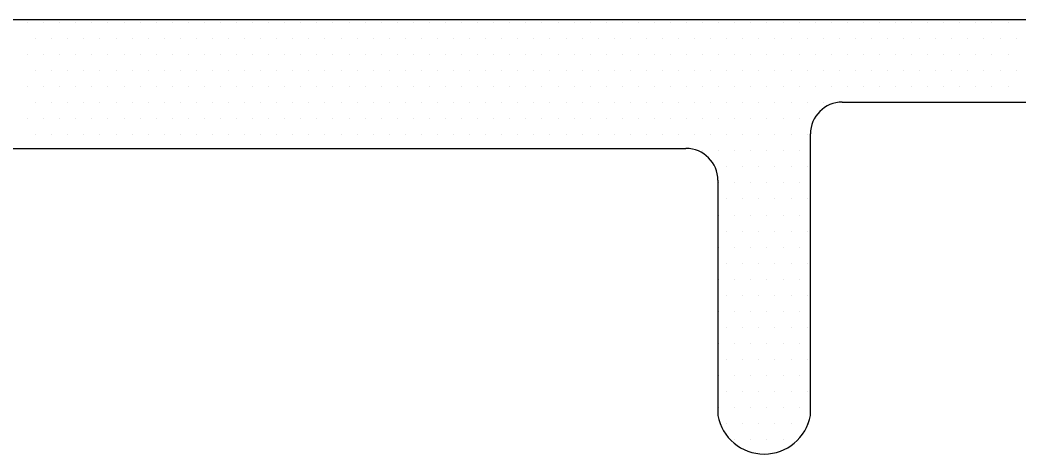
# Model space of a CAD drawing. Header units: inches. Extents: x 3.8 to 36.3, y 0.9 to 43.6.
# Drawn here: x 26.976 to 27.947, y 19.271 to 19.693 of the extents above; entities that cross this region are included whole.
import ezdxf

# ---------------------------------------------------------------- set-up
doc = ezdxf.new("R2010")
doc.units = ezdxf.units.IN
doc.header["$MEASUREMENT"] = 0
doc.layers.add('R-SWTS-DET1', color=1, linetype='Continuous')
doc.layers.add('R-SWTS-PAT1', color=5, linetype='Continuous')

msp = doc.modelspace()

# ---------------------------------------------------------------- linework, layer by layer
at = {"layer": 'R-SWTS-DET1', "lineweight": 30}
for p, q in [((28.32702, 19.69307), (26.35706, 19.69307)), ((27.77505, 19.61314), (28.18602, 19.61315)), ((27.74406, 19.30827), (27.74405, 19.58214)), ((26.49806, 19.56807), (27.62305, 19.56807)), ((27.65405, 19.53708), (27.65406, 19.30827))]:
    msp.add_line(p, q, dxfattribs=at)
for centre, radius, start, end in [((27.77505, 19.58214), 0.031, 90.00302, 180.001), ((27.62305, 19.53707), 0.031, 0.001, 90), ((27.69906, 19.31652), 0.04575, 190.38886, 349.61114)]:
    msp.add_arc(centre, radius, start, end, dxfattribs=at)
at = {"layer": 'R-SWTS-PAT1'}
for p, q in [((26.98304, 19.69082), (26.98304, 19.69082)), ((26.99867, 19.69082), (26.99867, 19.69082)), ((27.01429, 19.69082), (27.01429, 19.69082)), ((27.02992, 19.69082), (27.02992, 19.69082)), ((27.04554, 19.69082), (27.04554, 19.69082)), ((27.06117, 19.69082), (27.06117, 19.69082)), ((27.07679, 19.69082), (27.07679, 19.69082)), ((27.09242, 19.69082), (27.09242, 19.69082)), ((27.10804, 19.69082), (27.10804, 19.69082)), ((27.12367, 19.69082), (27.12367, 19.69082)), ((27.13929, 19.69082), (27.13929, 19.69082)), ((27.15492, 19.69082), (27.15492, 19.69082)), ((27.17054, 19.69082), (27.17054, 19.69082)), ((27.18617, 19.69082), (27.18617, 19.69082)), ((27.20179, 19.69082), (27.20179, 19.69082)), ((27.21742, 19.69082), (27.21742, 19.69082)), ((27.23304, 19.69082), (27.23304, 19.69082)), ((27.24867, 19.69082), (27.24867, 19.69082)), ((27.26429, 19.69082), (27.26429, 19.69082)), ((27.27992, 19.69082), (27.27992, 19.69082)), ((27.29554, 19.69082), (27.29554, 19.69082)), ((27.31117, 19.69082), (27.31117, 19.69082)), ((27.32679, 19.69082), (27.32679, 19.69082)), ((27.34242, 19.69082), (27.34242, 19.69082)), ((27.35804, 19.69082), (27.35804, 19.69082)), ((27.37367, 19.69082), (27.37367, 19.69082)), ((27.38929, 19.69082), (27.38929, 19.69082)), ((27.40492, 19.69082), (27.40492, 19.69082)), ((27.42054, 19.69082), (27.42054, 19.69082)), ((27.43617, 19.69082), (27.43617, 19.69082)), ((27.45179, 19.69082), (27.45179, 19.69082)), ((27.46742, 19.69082), (27.46742, 19.69082)), ((27.48304, 19.69082), (27.48304, 19.69082)), ((27.49867, 19.69082), (27.49867, 19.69082)), ((27.51429, 19.69082), (27.51429, 19.69082)), ((27.52992, 19.69082), (27.52992, 19.69082)), ((27.54554, 19.69082), (27.54554, 19.69082)), ((27.56117, 19.69082), (27.56117, 19.69082)), ((27.57679, 19.69082), (27.57679, 19.69082)), ((27.59242, 19.69082), (27.59242, 19.69082)), ((27.60804, 19.69082), (27.60804, 19.69082)), ((27.62367, 19.69082), (27.62367, 19.69082)), ((27.63929, 19.69082), (27.63929, 19.69082)), ((27.65492, 19.69082), (27.65492, 19.69082)), ((27.67054, 19.69082), (27.67054, 19.69082)), ((27.68617, 19.69082), (27.68617, 19.69082)), ((27.70179, 19.69082), (27.70179, 19.69082)), ((27.71742, 19.69082), (27.71742, 19.69082)), ((27.73304, 19.69082), (27.73304, 19.69082)), ((27.74867, 19.69082), (27.74867, 19.69082)), ((27.76429, 19.69082), (27.76429, 19.69082)), ((27.77992, 19.69082), (27.77992, 19.69082)), ((27.79554, 19.69082), (27.79554, 19.69082)), ((27.81117, 19.69082), (27.81117, 19.69082)), ((27.82679, 19.69082), (27.82679, 19.69082)), ((27.84242, 19.69082), (27.84242, 19.69082)), ((27.85804, 19.69082), (27.85804, 19.69082)), ((27.87367, 19.69082), (27.87367, 19.69082)), ((27.88929, 19.69082), (27.88929, 19.69082)), ((27.90492, 19.69082), (27.90492, 19.69082)), ((27.92054, 19.69082), (27.92054, 19.69082)), ((27.93617, 19.69082), (27.93617, 19.69082)), ((26.99085, 19.6752), (26.99085, 19.6752)), ((27.00648, 19.6752), (27.00648, 19.6752)), ((27.0221, 19.6752), (27.0221, 19.6752)), ((27.03773, 19.6752), (27.03773, 19.6752)), ((27.05335, 19.6752), (27.05335, 19.6752)), ((27.06898, 19.6752), (27.06898, 19.6752)), ((27.0846, 19.6752), (27.0846, 19.6752)), ((27.10023, 19.6752), (27.10023, 19.6752)), ((27.11585, 19.6752), (27.11585, 19.6752)), ((27.13148, 19.6752), (27.13148, 19.6752)), ((27.1471, 19.6752), (27.1471, 19.6752)), ((27.16273, 19.6752), (27.16273, 19.6752)), ((27.17835, 19.6752), (27.17835, 19.6752)), ((27.19398, 19.6752), (27.19398, 19.6752)), ((27.2096, 19.6752), (27.2096, 19.6752)), ((27.22523, 19.6752), (27.22523, 19.6752)), ((27.24085, 19.6752), (27.24085, 19.6752)), ((27.25648, 19.6752), (27.25648, 19.6752)), ((27.2721, 19.6752), (27.2721, 19.6752)), ((27.28773, 19.6752), (27.28773, 19.6752)), ((27.30335, 19.6752), (27.30335, 19.6752)), ((27.31898, 19.6752), (27.31898, 19.6752)), ((27.3346, 19.6752), (27.3346, 19.6752)), ((27.35023, 19.6752), (27.35023, 19.6752)), ((27.36585, 19.6752), (27.36585, 19.6752)), ((27.38148, 19.6752), (27.38148, 19.6752)), ((27.3971, 19.6752), (27.3971, 19.6752)), ((27.41273, 19.6752), (27.41273, 19.6752)), ((27.42835, 19.6752), (27.42835, 19.6752)), ((27.44398, 19.6752), (27.44398, 19.6752)), ((27.4596, 19.6752), (27.4596, 19.6752)), ((27.47523, 19.6752), (27.47523, 19.6752)), ((27.49085, 19.6752), (27.49085, 19.6752)), ((27.50648, 19.6752), (27.50648, 19.6752)), ((27.5221, 19.6752), (27.5221, 19.6752)), ((27.53773, 19.6752), (27.53773, 19.6752)), ((27.55335, 19.6752), (27.55335, 19.6752)), ((27.56898, 19.6752), (27.56898, 19.6752)), ((27.5846, 19.6752), (27.5846, 19.6752)), ((27.60023, 19.6752), (27.60023, 19.6752)), ((27.61585, 19.6752), (27.61585, 19.6752)), ((27.63148, 19.6752), (27.63148, 19.6752)), ((27.6471, 19.6752), (27.6471, 19.6752)), ((27.66273, 19.6752), (27.66273, 19.6752)), ((27.67835, 19.6752), (27.67835, 19.6752)), ((27.69398, 19.6752), (27.69398, 19.6752)), ((27.7096, 19.6752), (27.7096, 19.6752)), ((27.72523, 19.6752), (27.72523, 19.6752)), ((27.74085, 19.6752), (27.74085, 19.6752)), ((27.75648, 19.6752), (27.75648, 19.6752)), ((27.7721, 19.6752), (27.7721, 19.6752)), ((27.78773, 19.6752), (27.78773, 19.6752)), ((27.80335, 19.6752), (27.80335, 19.6752)), ((27.81898, 19.6752), (27.81898, 19.6752)), ((27.8346, 19.6752), (27.8346, 19.6752)), ((27.85023, 19.6752), (27.85023, 19.6752)), ((27.86585, 19.6752), (27.86585, 19.6752)), ((27.88148, 19.6752), (27.88148, 19.6752)), ((27.8971, 19.6752), (27.8971, 19.6752)), ((27.91273, 19.6752), (27.91273, 19.6752)), ((27.92835, 19.6752), (27.92835, 19.6752)), ((27.94398, 19.6752), (27.94398, 19.6752)), ((26.98304, 19.65957), (26.98304, 19.65957)), ((26.99867, 19.65957), (26.99867, 19.65957)), ((27.01429, 19.65957), (27.01429, 19.65957)), ((27.02992, 19.65957), (27.02992, 19.65957)), ((27.04554, 19.65957), (27.04554, 19.65957)), ((27.06117, 19.65957), (27.06117, 19.65957)), ((27.07679, 19.65957), (27.07679, 19.65957)), ((27.09242, 19.65957), (27.09242, 19.65957)), ((27.10804, 19.65957), (27.10804, 19.65957)), ((27.12367, 19.65957), (27.12367, 19.65957)), ((27.13929, 19.65957), (27.13929, 19.65957)), ((27.15492, 19.65957), (27.15492, 19.65957)), ((27.17054, 19.65957), (27.17054, 19.65957)), ((27.18617, 19.65957), (27.18617, 19.65957)), ((27.20179, 19.65957), (27.20179, 19.65957)), ((27.21742, 19.65957), (27.21742, 19.65957)), ((27.23304, 19.65957), (27.23304, 19.65957)), ((27.24867, 19.65957), (27.24867, 19.65957)), ((27.26429, 19.65957), (27.26429, 19.65957)), ((27.27992, 19.65957), (27.27992, 19.65957)), ((27.29554, 19.65957), (27.29554, 19.65957)), ((27.31117, 19.65957), (27.31117, 19.65957)), ((27.32679, 19.65957), (27.32679, 19.65957)), ((27.34242, 19.65957), (27.34242, 19.65957)), ((27.35804, 19.65957), (27.35804, 19.65957)), ((27.37367, 19.65957), (27.37367, 19.65957)), ((27.38929, 19.65957), (27.38929, 19.65957)), ((27.40492, 19.65957), (27.40492, 19.65957)), ((27.42054, 19.65957), (27.42054, 19.65957)), ((27.43617, 19.65957), (27.43617, 19.65957)), ((27.45179, 19.65957), (27.45179, 19.65957)), ((27.46742, 19.65957), (27.46742, 19.65957)), ((27.48304, 19.65957), (27.48304, 19.65957)), ((27.49867, 19.65957), (27.49867, 19.65957)), ((27.51429, 19.65957), (27.51429, 19.65957)), ((27.52992, 19.65957), (27.52992, 19.65957)), ((27.54554, 19.65957), (27.54554, 19.65957)), ((27.56117, 19.65957), (27.56117, 19.65957)), ((27.57679, 19.65957), (27.57679, 19.65957)), ((27.59242, 19.65957), (27.59242, 19.65957)), ((27.60804, 19.65957), (27.60804, 19.65957)), ((27.62367, 19.65957), (27.62367, 19.65957)), ((27.63929, 19.65957), (27.63929, 19.65957)), ((27.65492, 19.65957), (27.65492, 19.65957)), ((27.67054, 19.65957), (27.67054, 19.65957)), ((27.68617, 19.65957), (27.68617, 19.65957)), ((27.70179, 19.65957), (27.70179, 19.65957)), ((27.71742, 19.65957), (27.71742, 19.65957)), ((27.73304, 19.65957), (27.73304, 19.65957)), ((27.74867, 19.65957), (27.74867, 19.65957)), ((27.76429, 19.65957), (27.76429, 19.65957)), ((27.77992, 19.65957), (27.77992, 19.65957)), ((27.79554, 19.65957), (27.79554, 19.65957)), ((27.81117, 19.65957), (27.81117, 19.65957)), ((27.82679, 19.65957), (27.82679, 19.65957)), ((27.84242, 19.65957), (27.84242, 19.65957)), ((27.85804, 19.65957), (27.85804, 19.65957)), ((27.87367, 19.65957), (27.87367, 19.65957)), ((27.88929, 19.65957), (27.88929, 19.65957)), ((27.90492, 19.65957), (27.90492, 19.65957)), ((27.92054, 19.65957), (27.92054, 19.65957)), ((27.93617, 19.65957), (27.93617, 19.65957)), ((26.99085, 19.64395), (26.99085, 19.64395)), ((27.00648, 19.64395), (27.00648, 19.64395)), ((27.0221, 19.64395), (27.0221, 19.64395)), ((27.03773, 19.64395), (27.03773, 19.64395)), ((27.05335, 19.64395), (27.05335, 19.64395)), ((27.06898, 19.64395), (27.06898, 19.64395)), ((27.0846, 19.64395), (27.0846, 19.64395)), ((27.10023, 19.64395), (27.10023, 19.64395)), ((27.11585, 19.64395), (27.11585, 19.64395)), ((27.13148, 19.64395), (27.13148, 19.64395)), ((27.1471, 19.64395), (27.1471, 19.64395)), ((27.16273, 19.64395), (27.16273, 19.64395)), ((27.17835, 19.64395), (27.17835, 19.64395)), ((27.19398, 19.64395), (27.19398, 19.64395)), ((27.2096, 19.64395), (27.2096, 19.64395)), ((27.22523, 19.64395), (27.22523, 19.64395)), ((27.24085, 19.64395), (27.24085, 19.64395)), ((27.25648, 19.64395), (27.25648, 19.64395)), ((27.2721, 19.64395), (27.2721, 19.64395)), ((27.28773, 19.64395), (27.28773, 19.64395)), ((27.30335, 19.64395), (27.30335, 19.64395)), ((27.31898, 19.64395), (27.31898, 19.64395)), ((27.3346, 19.64395), (27.3346, 19.64395)), ((27.35023, 19.64395), (27.35023, 19.64395)), ((27.36585, 19.64395), (27.36585, 19.64395)), ((27.38148, 19.64395), (27.38148, 19.64395)), ((27.3971, 19.64395), (27.3971, 19.64395)), ((27.41273, 19.64395), (27.41273, 19.64395)), ((27.42835, 19.64395), (27.42835, 19.64395)), ((27.44398, 19.64395), (27.44398, 19.64395)), ((27.4596, 19.64395), (27.4596, 19.64395)), ((27.47523, 19.64395), (27.47523, 19.64395)), ((27.49085, 19.64395), (27.49085, 19.64395)), ((27.50648, 19.64395), (27.50648, 19.64395)), ((27.5221, 19.64395), (27.5221, 19.64395)), ((27.53773, 19.64395), (27.53773, 19.64395)), ((27.55335, 19.64395), (27.55335, 19.64395)), ((27.56898, 19.64395), (27.56898, 19.64395)), ((27.5846, 19.64395), (27.5846, 19.64395)), ((27.60023, 19.64395), (27.60023, 19.64395)), ((27.61585, 19.64395), (27.61585, 19.64395)), ((27.63148, 19.64395), (27.63148, 19.64395)), ((27.6471, 19.64395), (27.6471, 19.64395)), ((27.66273, 19.64395), (27.66273, 19.64395)), ((27.67835, 19.64395), (27.67835, 19.64395)), ((27.69398, 19.64395), (27.69398, 19.64395)), ((27.7096, 19.64395), (27.7096, 19.64395)), ((27.72523, 19.64395), (27.72523, 19.64395)), ((27.74085, 19.64395), (27.74085, 19.64395)), ((27.75648, 19.64395), (27.75648, 19.64395)), ((27.7721, 19.64395), (27.7721, 19.64395)), ((27.78773, 19.64395), (27.78773, 19.64395)), ((27.80335, 19.64395), (27.80335, 19.64395)), ((27.81898, 19.64395), (27.81898, 19.64395)), ((27.8346, 19.64395), (27.8346, 19.64395)), ((27.85023, 19.64395), (27.85023, 19.64395)), ((27.86585, 19.64395), (27.86585, 19.64395)), ((27.88148, 19.64395), (27.88148, 19.64395)), ((27.8971, 19.64395), (27.8971, 19.64395)), ((27.91273, 19.64395), (27.91273, 19.64395)), ((27.92835, 19.64395), (27.92835, 19.64395)), ((27.94398, 19.64395), (27.94398, 19.64395)), ((26.98304, 19.62832), (26.98304, 19.62832)), ((26.99867, 19.62832), (26.99867, 19.62832)), ((27.01429, 19.62832), (27.01429, 19.62832)), ((27.02992, 19.62832), (27.02992, 19.62832)), ((27.04554, 19.62832), (27.04554, 19.62832)), ((27.06117, 19.62832), (27.06117, 19.62832)), ((27.07679, 19.62832), (27.07679, 19.62832)), ((27.09242, 19.62832), (27.09242, 19.62832)), ((27.10804, 19.62832), (27.10804, 19.62832)), ((27.12367, 19.62832), (27.12367, 19.62832)), ((27.13929, 19.62832), (27.13929, 19.62832)), ((27.15492, 19.62832), (27.15492, 19.62832)), ((27.17054, 19.62832), (27.17054, 19.62832)), ((27.18617, 19.62832), (27.18617, 19.62832)), ((27.20179, 19.62832), (27.20179, 19.62832)), ((27.21742, 19.62832), (27.21742, 19.62832)), ((27.23304, 19.62832), (27.23304, 19.62832)), ((27.24867, 19.62832), (27.24867, 19.62832)), ((27.26429, 19.62832), (27.26429, 19.62832)), ((27.27992, 19.62832), (27.27992, 19.62832)), ((27.29554, 19.62832), (27.29554, 19.62832)), ((27.31117, 19.62832), (27.31117, 19.62832)), ((27.32679, 19.62832), (27.32679, 19.62832)), ((27.34242, 19.62832), (27.34242, 19.62832)), ((27.35804, 19.62832), (27.35804, 19.62832)), ((27.37367, 19.62832), (27.37367, 19.62832)), ((27.38929, 19.62832), (27.38929, 19.62832)), ((27.40492, 19.62832), (27.40492, 19.62832)), ((27.42054, 19.62832), (27.42054, 19.62832)), ((27.43617, 19.62832), (27.43617, 19.62832)), ((27.45179, 19.62832), (27.45179, 19.62832)), ((27.46742, 19.62832), (27.46742, 19.62832)), ((27.48304, 19.62832), (27.48304, 19.62832)), ((27.49867, 19.62832), (27.49867, 19.62832)), ((27.51429, 19.62832), (27.51429, 19.62832)), ((27.52992, 19.62832), (27.52992, 19.62832)), ((27.54554, 19.62832), (27.54554, 19.62832)), ((27.56117, 19.62832), (27.56117, 19.62832)), ((27.57679, 19.62832), (27.57679, 19.62832)), ((27.59242, 19.62832), (27.59242, 19.62832)), ((27.60804, 19.62832), (27.60804, 19.62832)), ((27.62367, 19.62832), (27.62367, 19.62832)), ((27.63929, 19.62832), (27.63929, 19.62832)), ((27.65492, 19.62832), (27.65492, 19.62832)), ((27.67054, 19.62832), (27.67054, 19.62832)), ((27.68617, 19.62832), (27.68617, 19.62832)), ((27.70179, 19.62832), (27.70179, 19.62832)), ((27.71742, 19.62832), (27.71742, 19.62832)), ((27.73304, 19.62832), (27.73304, 19.62832)), ((27.74867, 19.62832), (27.74867, 19.62832)), ((27.76429, 19.62832), (27.76429, 19.62832)), ((27.77992, 19.62832), (27.77992, 19.62832)), ((27.79554, 19.62832), (27.79554, 19.62832)), ((27.81117, 19.62832), (27.81117, 19.62832)), ((27.82679, 19.62832), (27.82679, 19.62832)), ((27.84242, 19.62832), (27.84242, 19.62832)), ((27.85804, 19.62832), (27.85804, 19.62832)), ((27.87367, 19.62832), (27.87367, 19.62832)), ((27.88929, 19.62832), (27.88929, 19.62832)), ((27.90492, 19.62832), (27.90492, 19.62832)), ((27.92054, 19.62832), (27.92054, 19.62832)), ((27.93617, 19.62832), (27.93617, 19.62832)), ((26.99085, 19.6127), (26.99085, 19.6127)), ((27.00648, 19.6127), (27.00648, 19.6127)), ((27.0221, 19.6127), (27.0221, 19.6127)), ((27.03773, 19.6127), (27.03773, 19.6127)), ((27.05335, 19.6127), (27.05335, 19.6127)), ((27.06898, 19.6127), (27.06898, 19.6127)), ((27.0846, 19.6127), (27.0846, 19.6127)), ((27.10023, 19.6127), (27.10023, 19.6127)), ((27.11585, 19.6127), (27.11585, 19.6127)), ((27.13148, 19.6127), (27.13148, 19.6127)), ((27.1471, 19.6127), (27.1471, 19.6127)), ((27.16273, 19.6127), (27.16273, 19.6127)), ((27.17835, 19.6127), (27.17835, 19.6127)), ((27.19398, 19.6127), (27.19398, 19.6127)), ((27.2096, 19.6127), (27.2096, 19.6127)), ((27.22523, 19.6127), (27.22523, 19.6127)), ((27.24085, 19.6127), (27.24085, 19.6127)), ((27.25648, 19.6127), (27.25648, 19.6127)), ((27.2721, 19.6127), (27.2721, 19.6127)), ((27.28773, 19.6127), (27.28773, 19.6127)), ((27.30335, 19.6127), (27.30335, 19.6127)), ((27.31898, 19.6127), (27.31898, 19.6127)), ((27.3346, 19.6127), (27.3346, 19.6127)), ((27.35023, 19.6127), (27.35023, 19.6127)), ((27.36585, 19.6127), (27.36585, 19.6127)), ((27.38148, 19.6127), (27.38148, 19.6127)), ((27.3971, 19.6127), (27.3971, 19.6127)), ((27.41273, 19.6127), (27.41273, 19.6127)), ((27.42835, 19.6127), (27.42835, 19.6127)), ((27.44398, 19.6127), (27.44398, 19.6127)), ((27.4596, 19.6127), (27.4596, 19.6127)), ((27.47523, 19.6127), (27.47523, 19.6127)), ((27.49085, 19.6127), (27.49085, 19.6127)), ((27.50648, 19.6127), (27.50648, 19.6127)), ((27.5221, 19.6127), (27.5221, 19.6127)), ((27.53773, 19.6127), (27.53773, 19.6127)), ((27.55335, 19.6127), (27.55335, 19.6127)), ((27.56898, 19.6127), (27.56898, 19.6127)), ((27.5846, 19.6127), (27.5846, 19.6127)), ((27.60023, 19.6127), (27.60023, 19.6127)), ((27.61585, 19.6127), (27.61585, 19.6127)), ((27.63148, 19.6127), (27.63148, 19.6127)), ((27.6471, 19.6127), (27.6471, 19.6127)), ((27.66273, 19.6127), (27.66273, 19.6127)), ((27.67835, 19.6127), (27.67835, 19.6127)), ((27.69398, 19.6127), (27.69398, 19.6127)), ((27.7096, 19.6127), (27.7096, 19.6127)), ((27.72523, 19.6127), (27.72523, 19.6127)), ((27.74085, 19.6127), (27.74085, 19.6127)), ((27.75648, 19.6127), (27.75648, 19.6127)), ((26.98304, 19.59707), (26.98304, 19.59707)), ((26.99867, 19.59707), (26.99867, 19.59707)), ((27.01429, 19.59707), (27.01429, 19.59707)), ((27.02992, 19.59707), (27.02992, 19.59707)), ((27.04554, 19.59707), (27.04554, 19.59707)), ((27.06117, 19.59707), (27.06117, 19.59707)), ((27.07679, 19.59707), (27.07679, 19.59707)), ((27.09242, 19.59707), (27.09242, 19.59707)), ((27.10804, 19.59707), (27.10804, 19.59707)), ((27.12367, 19.59707), (27.12367, 19.59707)), ((27.13929, 19.59707), (27.13929, 19.59707)), ((27.15492, 19.59707), (27.15492, 19.59707)), ((27.17054, 19.59707), (27.17054, 19.59707)), ((27.18617, 19.59707), (27.18617, 19.59707)), ((27.20179, 19.59707), (27.20179, 19.59707)), ((27.21742, 19.59707), (27.21742, 19.59707)), ((27.23304, 19.59707), (27.23304, 19.59707)), ((27.24867, 19.59707), (27.24867, 19.59707)), ((27.26429, 19.59707), (27.26429, 19.59707)), ((27.27992, 19.59707), (27.27992, 19.59707)), ((27.29554, 19.59707), (27.29554, 19.59707)), ((27.31117, 19.59707), (27.31117, 19.59707)), ((27.32679, 19.59707), (27.32679, 19.59707)), ((27.34242, 19.59707), (27.34242, 19.59707)), ((27.35804, 19.59707), (27.35804, 19.59707)), ((27.37367, 19.59707), (27.37367, 19.59707)), ((27.38929, 19.59707), (27.38929, 19.59707)), ((27.40492, 19.59707), (27.40492, 19.59707)), ((27.42054, 19.59707), (27.42054, 19.59707)), ((27.43617, 19.59707), (27.43617, 19.59707)), ((27.45179, 19.59707), (27.45179, 19.59707)), ((27.46742, 19.59707), (27.46742, 19.59707)), ((27.48304, 19.59707), (27.48304, 19.59707)), ((27.49867, 19.59707), (27.49867, 19.59707)), ((27.51429, 19.59707), (27.51429, 19.59707)), ((27.52992, 19.59707), (27.52992, 19.59707)), ((27.54554, 19.59707), (27.54554, 19.59707)), ((27.56117, 19.59707), (27.56117, 19.59707)), ((27.57679, 19.59707), (27.57679, 19.59707)), ((27.59242, 19.59707), (27.59242, 19.59707)), ((27.60804, 19.59707), (27.60804, 19.59707)), ((27.62367, 19.59707), (27.62367, 19.59707)), ((27.63929, 19.59707), (27.63929, 19.59707)), ((27.65492, 19.59707), (27.65492, 19.59707)), ((27.67054, 19.59707), (27.67054, 19.59707)), ((27.68617, 19.59707), (27.68617, 19.59707)), ((27.70179, 19.59707), (27.70179, 19.59707)), ((27.71742, 19.59707), (27.71742, 19.59707)), ((27.73304, 19.59707), (27.73304, 19.59707)), ((26.99085, 19.58145), (26.99085, 19.58145)), ((27.00648, 19.58145), (27.00648, 19.58145)), ((27.0221, 19.58145), (27.0221, 19.58145)), ((27.03773, 19.58145), (27.03773, 19.58145)), ((27.05335, 19.58145), (27.05335, 19.58145)), ((27.06898, 19.58145), (27.06898, 19.58145)), ((27.0846, 19.58145), (27.0846, 19.58145)), ((27.10023, 19.58145), (27.10023, 19.58145)), ((27.11585, 19.58145), (27.11585, 19.58145)), ((27.13148, 19.58145), (27.13148, 19.58145)), ((27.1471, 19.58145), (27.1471, 19.58145)), ((27.16273, 19.58145), (27.16273, 19.58145)), ((27.17835, 19.58145), (27.17835, 19.58145)), ((27.19398, 19.58145), (27.19398, 19.58145)), ((27.2096, 19.58145), (27.2096, 19.58145)), ((27.22523, 19.58145), (27.22523, 19.58145)), ((27.24085, 19.58145), (27.24085, 19.58145)), ((27.25648, 19.58145), (27.25648, 19.58145)), ((27.2721, 19.58145), (27.2721, 19.58145)), ((27.28773, 19.58145), (27.28773, 19.58145)), ((27.30335, 19.58145), (27.30335, 19.58145)), ((27.31898, 19.58145), (27.31898, 19.58145)), ((27.3346, 19.58145), (27.3346, 19.58145)), ((27.35023, 19.58145), (27.35023, 19.58145)), ((27.36585, 19.58145), (27.36585, 19.58145)), ((27.38148, 19.58145), (27.38148, 19.58145)), ((27.3971, 19.58145), (27.3971, 19.58145)), ((27.41273, 19.58145), (27.41273, 19.58145)), ((27.42835, 19.58145), (27.42835, 19.58145)), ((27.44398, 19.58145), (27.44398, 19.58145)), ((27.4596, 19.58145), (27.4596, 19.58145)), ((27.47523, 19.58145), (27.47523, 19.58145)), ((27.49085, 19.58145), (27.49085, 19.58145)), ((27.50648, 19.58145), (27.50648, 19.58145)), ((27.5221, 19.58145), (27.5221, 19.58145)), ((27.53773, 19.58145), (27.53773, 19.58145)), ((27.55335, 19.58145), (27.55335, 19.58145)), ((27.56898, 19.58145), (27.56898, 19.58145)), ((27.5846, 19.58145), (27.5846, 19.58145)), ((27.60023, 19.58145), (27.60023, 19.58145)), ((27.61585, 19.58145), (27.61585, 19.58145)), ((27.63148, 19.58145), (27.63148, 19.58145)), ((27.6471, 19.58145), (27.6471, 19.58145)), ((27.66273, 19.58145), (27.66273, 19.58145)), ((27.67835, 19.58145), (27.67835, 19.58145)), ((27.69398, 19.58145), (27.69398, 19.58145)), ((27.7096, 19.58145), (27.7096, 19.58145)), ((27.72523, 19.58145), (27.72523, 19.58145)), ((27.74085, 19.58145), (27.74085, 19.58145)), ((27.63929, 19.56582), (27.63929, 19.56582)), ((27.65492, 19.56582), (27.65492, 19.56582)), ((27.67054, 19.56582), (27.67054, 19.56582)), ((27.68617, 19.56582), (27.68617, 19.56582)), ((27.70179, 19.56582), (27.70179, 19.56582)), ((27.71742, 19.56582), (27.71742, 19.56582)), ((27.73304, 19.56582), (27.73304, 19.56582)), ((27.66273, 19.5502), (27.66273, 19.5502)), ((27.67835, 19.5502), (27.67835, 19.5502)), ((27.69398, 19.5502), (27.69398, 19.5502)), ((27.7096, 19.5502), (27.7096, 19.5502)), ((27.72523, 19.5502), (27.72523, 19.5502)), ((27.74085, 19.5502), (27.74085, 19.5502)), ((27.65492, 19.53457), (27.65492, 19.53457)), ((27.67054, 19.53457), (27.67054, 19.53457)), ((27.68617, 19.53457), (27.68617, 19.53457)), ((27.70179, 19.53457), (27.70179, 19.53457)), ((27.71742, 19.53457), (27.71742, 19.53457)), ((27.73304, 19.53457), (27.73304, 19.53457)), ((27.66273, 19.51895), (27.66273, 19.51895)), ((27.67835, 19.51895), (27.67835, 19.51895)), ((27.69398, 19.51895), (27.69398, 19.51895)), ((27.7096, 19.51895), (27.7096, 19.51895)), ((27.72523, 19.51895), (27.72523, 19.51895)), ((27.74085, 19.51895), (27.74085, 19.51895)), ((27.65492, 19.50332), (27.65492, 19.50332)), ((27.67054, 19.50332), (27.67054, 19.50332)), ((27.68617, 19.50332), (27.68617, 19.50332)), ((27.70179, 19.50332), (27.70179, 19.50332)), ((27.71742, 19.50332), (27.71742, 19.50332)), ((27.73304, 19.50332), (27.73304, 19.50332)), ((27.66273, 19.4877), (27.66273, 19.4877)), ((27.67835, 19.4877), (27.67835, 19.4877)), ((27.69398, 19.4877), (27.69398, 19.4877)), ((27.7096, 19.4877), (27.7096, 19.4877)), ((27.72523, 19.4877), (27.72523, 19.4877)), ((27.74085, 19.4877), (27.74085, 19.4877)), ((27.65492, 19.47207), (27.65492, 19.47207)), ((27.67054, 19.47207), (27.67054, 19.47207)), ((27.68617, 19.47207), (27.68617, 19.47207)), ((27.70179, 19.47207), (27.70179, 19.47207)), ((27.71742, 19.47207), (27.71742, 19.47207)), ((27.73304, 19.47207), (27.73304, 19.47207)), ((27.66273, 19.45645), (27.66273, 19.45645)), ((27.67835, 19.45645), (27.67835, 19.45645)), ((27.69398, 19.45645), (27.69398, 19.45645)), ((27.7096, 19.45645), (27.7096, 19.45645)), ((27.72523, 19.45645), (27.72523, 19.45645)), ((27.74085, 19.45645), (27.74085, 19.45645)), ((27.65492, 19.44082), (27.65492, 19.44082)), ((27.67054, 19.44082), (27.67054, 19.44082)), ((27.68617, 19.44082), (27.68617, 19.44082)), ((27.70179, 19.44082), (27.70179, 19.44082)), ((27.71742, 19.44082), (27.71742, 19.44082)), ((27.73304, 19.44082), (27.73304, 19.44082)), ((27.66273, 19.4252), (27.66273, 19.4252)), ((27.67835, 19.4252), (27.67835, 19.4252)), ((27.69398, 19.4252), (27.69398, 19.4252)), ((27.7096, 19.4252), (27.7096, 19.4252)), ((27.72523, 19.4252), (27.72523, 19.4252)), ((27.74085, 19.4252), (27.74085, 19.4252)), ((27.65492, 19.40957), (27.65492, 19.40957)), ((27.67054, 19.40957), (27.67054, 19.40957)), ((27.68617, 19.40957), (27.68617, 19.40957)), ((27.70179, 19.40957), (27.70179, 19.40957)), ((27.71742, 19.40957), (27.71742, 19.40957)), ((27.73304, 19.40957), (27.73304, 19.40957)), ((27.66273, 19.39395), (27.66273, 19.39395)), ((27.67835, 19.39395), (27.67835, 19.39395)), ((27.69398, 19.39395), (27.69398, 19.39395)), ((27.7096, 19.39395), (27.7096, 19.39395)), ((27.72523, 19.39395), (27.72523, 19.39395)), ((27.74085, 19.39395), (27.74085, 19.39395)), ((27.65492, 19.37832), (27.65492, 19.37832)), ((27.67054, 19.37832), (27.67054, 19.37832)), ((27.68617, 19.37832), (27.68617, 19.37832)), ((27.70179, 19.37832), (27.70179, 19.37832)), ((27.71742, 19.37832), (27.71742, 19.37832)), ((27.73304, 19.37832), (27.73304, 19.37832)), ((27.66273, 19.3627), (27.66273, 19.3627)), ((27.67835, 19.3627), (27.67835, 19.3627)), ((27.69398, 19.3627), (27.69398, 19.3627)), ((27.7096, 19.3627), (27.7096, 19.3627)), ((27.72523, 19.3627), (27.72523, 19.3627)), ((27.74085, 19.3627), (27.74085, 19.3627)), ((27.65492, 19.34707), (27.65492, 19.34707)), ((27.67054, 19.34707), (27.67054, 19.34707)), ((27.68617, 19.34707), (27.68617, 19.34707)), ((27.70179, 19.34707), (27.70179, 19.34707)), ((27.71742, 19.34707), (27.71742, 19.34707)), ((27.73304, 19.34707), (27.73304, 19.34707)), ((27.66273, 19.33145), (27.66273, 19.33145)), ((27.67835, 19.33145), (27.67835, 19.33145)), ((27.69398, 19.33145), (27.69398, 19.33145)), ((27.7096, 19.33145), (27.7096, 19.33145)), ((27.72523, 19.33145), (27.72523, 19.33145)), ((27.74085, 19.33145), (27.74085, 19.33145)), ((27.65492, 19.31582), (27.65492, 19.31582)), ((27.67054, 19.31582), (27.67054, 19.31582)), ((27.68617, 19.31582), (27.68617, 19.31582)), ((27.70179, 19.31582), (27.70179, 19.31582)), ((27.71742, 19.31582), (27.71742, 19.31582)), ((27.73304, 19.31582), (27.73304, 19.31582)), ((27.66273, 19.3002), (27.66273, 19.3002)), ((27.67835, 19.3002), (27.67835, 19.3002)), ((27.69398, 19.3002), (27.69398, 19.3002)), ((27.7096, 19.3002), (27.7096, 19.3002)), ((27.72523, 19.3002), (27.72523, 19.3002)), ((27.74085, 19.3002), (27.74085, 19.3002)), ((27.67054, 19.28457), (27.67054, 19.28457)), ((27.68617, 19.28457), (27.68617, 19.28457)), ((27.70179, 19.28457), (27.70179, 19.28457)), ((27.71742, 19.28457), (27.71742, 19.28457))]:
    msp.add_line(p, q, dxfattribs=at)

doc.saveas('drawing.dxf')
